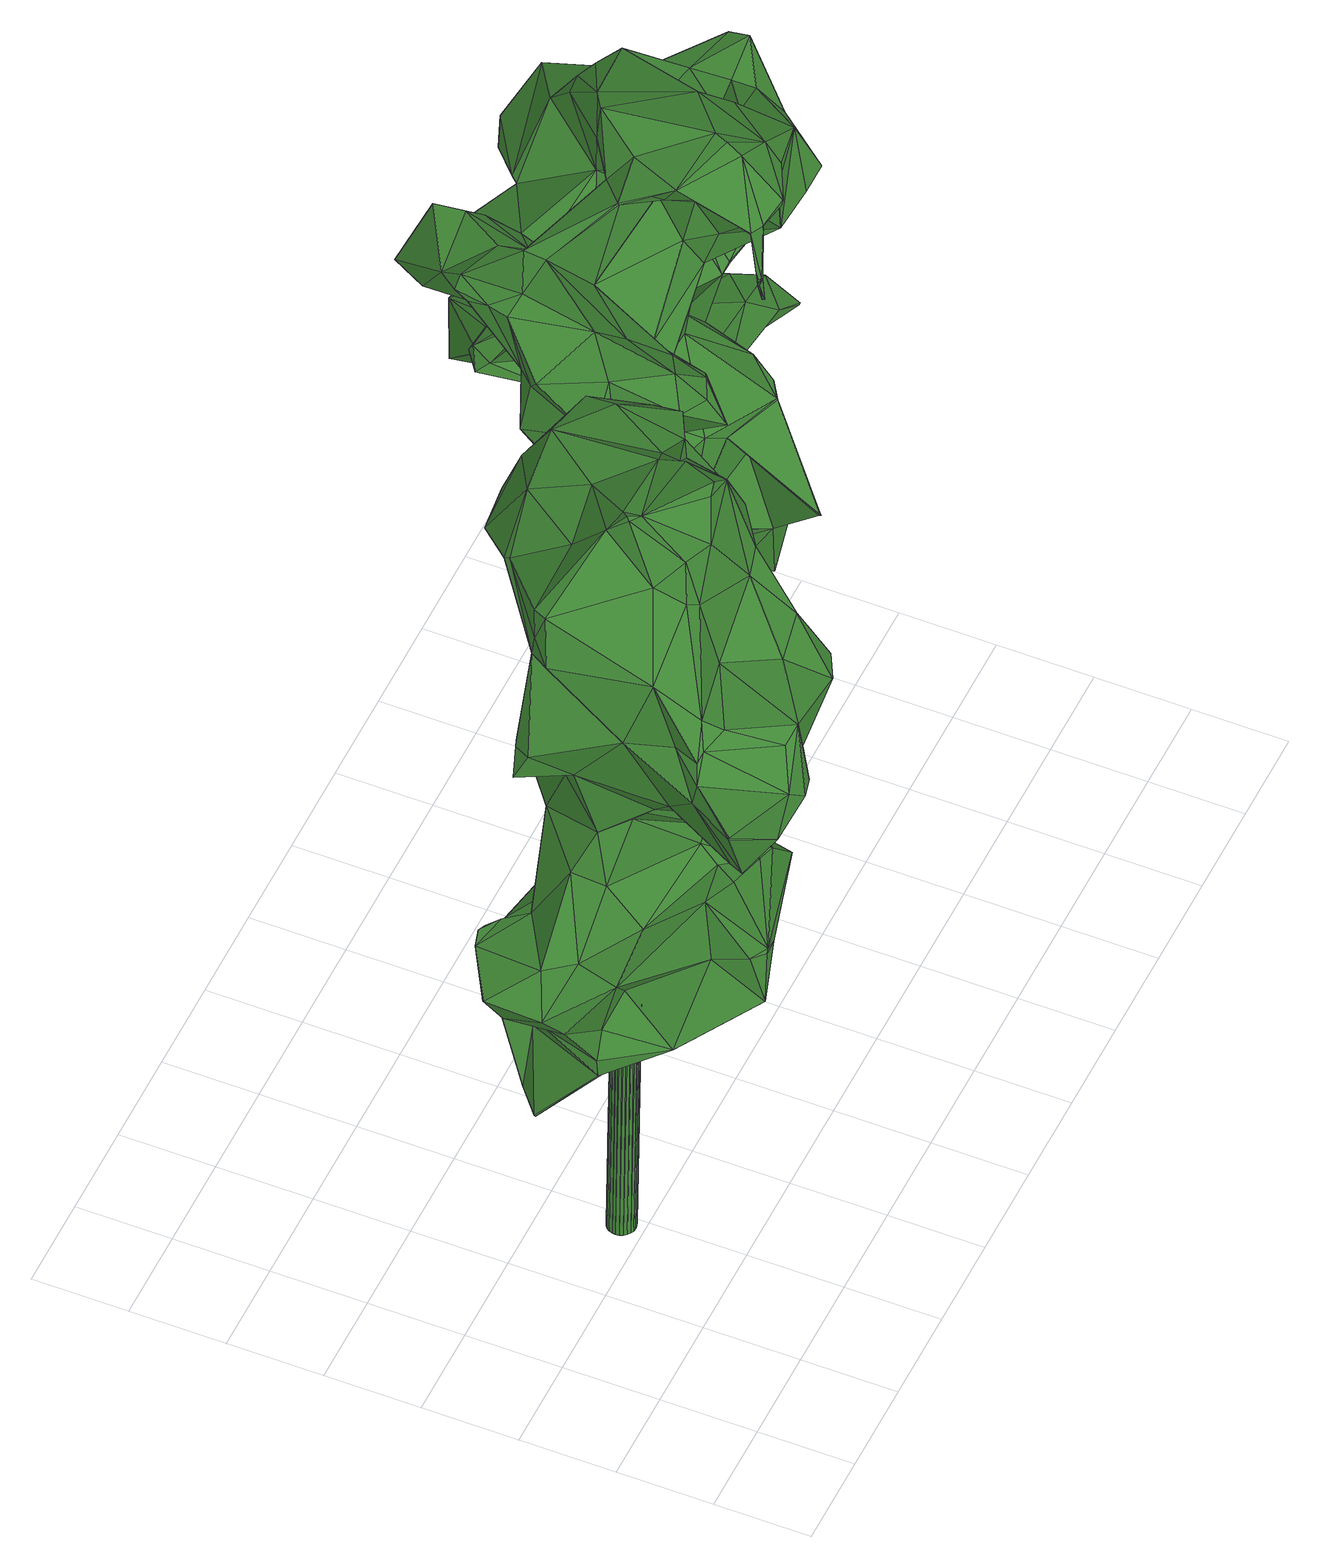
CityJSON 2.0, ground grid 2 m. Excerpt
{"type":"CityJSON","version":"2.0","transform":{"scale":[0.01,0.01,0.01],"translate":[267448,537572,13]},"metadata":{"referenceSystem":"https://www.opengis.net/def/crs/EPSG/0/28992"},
"CityObjects":{
"tree1":{"type":"SolitaryVegetationObject","attributes":{"gtid":94,"crown_width_m":7.4,"crown_median_z":27.51,"crown_r50_m":0.371,"crown_porosity":0.89,"trunk_H_m":14.36,"trunk_DBH_m":0.583,"trunk_radius_m":0.292,"trunk_base_height_m":13.15,"original_gtid":"94"},"geometry":[{"type":"Solid","lod":"3","boundaries":[[[[0,1,2]],[[3,4,5]],[[6,7,2]],[[8,9,10]],[[11,12,1]],[[12,11,13]],[[12,13,14]],[[15,16,17]],[[18,19,20]],[[21,6,2]],[[22,0,2]],[[22,2,7]],[[23,24,25]],[[11,1,0]],[[26,27,28]],[[29,30,31]],[[32,33,34]],[[35,36,37]],[[13,38,39]],[[40,41,42]],[[43,18,20]],[[14,44,1]],[[1,44,45]],[[46,47,48]],[[49,46,48]],[[50,51,52]],[[53,39,54]],[[55,56,57]],[[58,3,5]],[[59,60,61]],[[62,63,64]],[[65,63,62]],[[8,41,40]],[[32,66,67]],[[68,69,70]],[[70,6,21]],[[71,72,9]],[[1,12,14]],[[73,51,50]],[[43,74,18]],[[75,76,77]],[[19,78,20]],[[57,56,79]],[[80,57,79]],[[81,82,31]],[[29,31,82]],[[83,84,85]],[[70,21,68]],[[23,86,24]],[[35,87,31]],[[88,89,90]],[[91,92,93]],[[94,92,91]],[[56,55,95]],[[66,95,55]],[[96,97,98]],[[53,93,99]],[[93,92,100]],[[67,101,32]],[[98,32,101]],[[34,33,102]],[[103,24,86]],[[104,77,76]],[[25,105,106]],[[103,86,107]],[[28,108,109]],[[26,28,109]],[[62,48,110]],[[69,111,112]],[[10,113,8]],[[108,114,109]],[[115,107,84]],[[23,25,86]],[[56,116,117]],[[56,117,118]],[[119,75,120]],[[104,121,77]],[[53,99,39]],[[101,96,98]],[[119,122,76]],[[106,102,123]],[[124,125,126]],[[126,10,9]],[[102,106,105]],[[102,105,34]],[[68,127,69]],[[68,90,127]],[[110,48,128]],[[75,77,121]],[[32,129,66]],[[95,66,129]],[[76,75,119]],[[130,131,43]],[[18,74,19]],[[132,80,65]],[[45,44,21]],[[21,44,88]],[[110,30,133]],[[134,135,136]],[[104,134,136]],[[137,128,138]],[[139,140,141]],[[139,19,140]],[[43,142,143]],[[43,143,74]],[[144,145,146]],[[131,147,43]],[[148,59,61]],[[149,27,26]],[[142,147,150]],[[142,43,147]],[[28,69,108]],[[94,151,109]],[[152,153,127]],[[87,37,154]],[[155,16,156]],[[49,157,46]],[[158,5,159]],[[160,76,161]],[[75,162,120]],[[151,58,109]],[[163,164,15]],[[149,26,165]],[[69,127,108]],[[67,166,101]],[[79,157,64]],[[79,64,80]],[[27,111,28]],[[3,151,94]],[[109,165,26]],[[152,167,168]],[[155,169,16]],[[105,25,116]],[[105,116,95]],[[170,124,72]],[[124,171,72]],[[150,148,61]],[[142,150,61]],[[109,58,158]],[[157,79,118]],[[118,79,56]],[[101,166,96]],[[3,58,151]],[[50,52,38]],[[17,172,163]],[[157,49,64]],[[49,62,64]],[[46,115,47]],[[49,48,62]],[[16,169,17]],[[153,100,114]],[[80,64,63]],[[15,17,163]],[[146,126,173]],[[146,113,126]],[[91,93,53]],[[126,113,10]],[[38,164,163]],[[135,29,136]],[[104,160,134]],[[104,174,121]],[[117,24,103]],[[174,75,121]],[[136,174,104]],[[128,48,47]],[[46,157,103]],[[8,113,169]],[[8,169,155]],[[172,154,37]],[[29,175,136]],[[174,136,175]],[[159,145,144]],[[127,176,152]],[[165,158,148]],[[109,158,165]],[[140,19,177]],[[28,111,69]],[[108,127,153]],[[51,15,164]],[[149,148,150]],[[165,148,149]],[[7,141,22]],[[140,22,141]],[[20,78,178]],[[156,177,42]],[[51,177,156]],[[29,82,175]],[[179,54,138]],[[179,138,47]],[[94,114,92]],[[143,60,42]],[[51,164,52]],[[91,180,4]],[[94,4,3]],[[91,4,94]],[[181,182,183]],[[181,183,123]],[[117,103,118]],[[125,144,173]],[[125,173,126]],[[173,144,146]],[[126,171,124]],[[9,171,126]],[[61,60,142]],[[40,59,184]],[[140,177,51]],[[109,114,94]],[[102,33,122]],[[156,16,15]],[[156,15,51]],[[162,175,180]],[[180,185,162]],[[186,62,187]],[[74,143,19]],[[42,177,19]],[[42,19,143]],[[35,188,189]],[[178,43,20]],[[178,130,43]],[[185,190,183]],[[99,93,100]],[[54,39,38]],[[9,72,171]],[[122,33,161]],[[122,161,76]],[[70,178,191]],[[168,167,99]],[[90,176,127]],[[145,87,192]],[[158,58,5]],[[81,31,87]],[[123,102,181]],[[184,8,40]],[[186,133,135]],[[152,168,153]],[[180,190,185]],[[29,135,30]],[[17,154,172]],[[60,40,42]],[[175,82,180]],[[106,123,85]],[[34,129,32]],[[159,170,158]],[[128,30,110]],[[31,137,188]],[[76,160,104]],[[98,97,32]],[[115,46,103]],[[153,168,100]],[[119,120,193]],[[144,170,159]],[[142,60,143]],[[135,134,186]],[[40,60,59]],[[8,194,9]],[[184,59,71]],[[128,47,138]],[[71,194,184]],[[9,194,71]],[[36,163,172]],[[25,24,116]],[[117,116,24]],[[194,8,184]],[[154,192,87]],[[83,123,183]],[[144,125,170]],[[124,170,125]],[[187,133,186]],[[110,187,62]],[[182,120,162]],[[132,57,80]],[[65,80,63]],[[85,86,25]],[[140,51,73]],[[140,73,22]],[[178,78,191]],[[35,37,87]],[[139,78,19]],[[17,169,192]],[[17,192,154]],[[53,54,195]],[[195,179,84]],[[54,179,195]],[[53,195,83]],[[195,84,83]],[[83,85,123]],[[5,81,159]],[[47,115,179]],[[84,179,115]],[[132,196,57]],[[134,196,132]],[[197,160,198]],[[197,198,57]],[[90,152,176]],[[57,198,96]],[[115,103,107]],[[30,135,133]],[[110,133,187]],[[186,65,62]],[[65,186,132]],[[132,186,134]],[[193,120,182]],[[36,38,163]],[[71,199,72]],[[172,37,36]],[[148,199,59]],[[72,199,200]],[[148,200,199]],[[145,192,169]],[[59,199,71]],[[92,114,100]],[[25,106,85]],[[108,153,114]],[[174,162,75]],[[175,162,174]],[[201,166,67]],[[95,116,56]],[[168,99,100]],[[68,21,88]],[[68,88,90]],[[39,167,13]],[[13,167,14]],[[99,167,39]],[[182,122,193]],[[122,119,193]],[[122,181,102]],[[182,181,122]],[[178,70,112]],[[178,112,130]],[[185,183,182]],[[182,162,185]],[[69,112,70]],[[53,180,91]],[[4,82,5]],[[81,87,145]],[[159,81,145]],[[5,82,81]],[[53,190,180]],[[83,190,53]],[[183,190,83]],[[118,103,157]],[[85,107,86]],[[85,84,107]],[[70,191,6]],[[38,202,50]],[[13,202,38]],[[45,21,2]],[[90,89,152]],[[167,152,89]],[[42,41,156]],[[155,156,41]],[[155,41,8]],[[2,1,45]],[[54,38,189]],[[167,89,14]],[[38,36,189]],[[111,203,112]],[[35,189,36]],[[88,44,89]],[[14,89,44]],[[141,78,139]],[[201,67,66]],[[191,78,141]],[[130,112,203]],[[147,203,150]],[[145,169,113]],[[150,203,149]],[[27,149,203]],[[27,203,111]],[[145,113,146]],[[130,203,131]],[[147,131,203]],[[55,166,201]],[[57,166,55]],[[50,202,73]],[[158,200,148]],[[105,95,129]],[[105,129,34]],[[161,198,160]],[[161,96,198]],[[161,97,96]],[[33,97,161]],[[96,166,57]],[[55,201,66]],[[170,200,158]],[[128,31,30]],[[31,128,137]],[[13,204,202]],[[11,204,13]],[[138,54,188]],[[137,138,188]],[[72,200,170]],[[180,82,4]],[[202,204,73]],[[11,0,204]],[[22,204,0]],[[73,204,22]],[[38,52,164]],[[32,97,33]],[[6,141,7]],[[191,141,6]],[[54,189,188]],[[31,188,35]],[[57,196,197]],[[134,160,197]],[[134,197,196]],[[205,206,207]],[[205,207,208]],[[208,207,209]],[[208,209,210]],[[207,206,211]],[[207,211,209]],[[209,211,212]],[[209,212,210]],[[211,206,213]],[[211,213,212]],[[212,213,214]],[[212,214,210]],[[213,206,215]],[[213,215,214]],[[214,215,216]],[[214,216,210]],[[215,206,217]],[[215,217,216]],[[216,217,218]],[[216,218,210]],[[217,206,219]],[[217,219,218]],[[218,219,220]],[[218,220,210]],[[219,206,221]],[[219,221,220]],[[220,221,222]],[[220,222,210]],[[221,206,223]],[[221,223,222]],[[222,223,224]],[[222,224,210]],[[223,206,225]],[[223,225,224]],[[224,225,226]],[[224,226,210]],[[225,206,227]],[[225,227,226]],[[226,227,228]],[[226,228,210]],[[227,206,229]],[[227,229,228]],[[228,229,230]],[[228,230,210]],[[229,206,231]],[[229,231,230]],[[230,231,232]],[[230,232,210]],[[231,206,233]],[[231,233,232]],[[232,233,234]],[[232,234,210]],[[233,206,235]],[[233,235,234]],[[234,235,236]],[[234,236,210]],[[235,206,237]],[[235,237,236]],[[236,237,238]],[[236,238,210]],[[237,206,239]],[[237,239,238]],[[238,239,240]],[[238,240,210]],[[239,206,241]],[[239,241,240]],[[240,241,242]],[[240,242,210]],[[241,206,243]],[[241,243,242]],[[242,243,244]],[[242,244,210]],[[243,206,245]],[[243,245,244]],[[244,245,246]],[[244,246,210]],[[245,206,247]],[[245,247,246]],[[246,247,248]],[[246,248,210]],[[247,206,249]],[[247,249,248]],[[248,249,250]],[[248,250,210]],[[249,206,251]],[[249,251,250]],[[250,251,252]],[[250,252,210]],[[251,206,253]],[[251,253,252]],[[252,253,254]],[[252,254,210]],[[253,206,205]],[[253,205,254]],[[254,205,208]],[[254,208,210]]]]}]},
"tree2":{"type":"SolitaryVegetationObject","attributes":{"gtid":96,"crown_width_m":8.97,"crown_median_z":27.13,"crown_r50_m":0.373,"crown_porosity":0.903,"trunk_H_m":14.01,"trunk_DBH_m":0.709,"trunk_radius_m":0.355,"trunk_base_height_m":13.12,"original_gtid":"96"},"geometry":[{"type":"Solid","lod":"3","boundaries":[[[[255,256,257]],[[258,259,260]],[[261,262,263]],[[264,265,266]],[[267,268,269]],[[270,271,272]],[[273,274,275]],[[276,277,278]],[[279,280,281]],[[282,283,284]],[[285,282,281]],[[276,278,286]],[[287,288,289]],[[290,291,292]],[[293,284,283]],[[294,295,296]],[[297,295,294]],[[298,299,300]],[[282,301,302]],[[303,304,305]],[[306,304,303]],[[307,301,308]],[[309,310,287]],[[311,290,312]],[[283,276,293]],[[313,314,315]],[[313,316,314]],[[314,317,318]],[[319,320,321]],[[322,323,324]],[[297,325,295]],[[305,326,327]],[[270,262,328]],[[281,282,279]],[[283,277,276]],[[329,330,331]],[[332,298,333]],[[334,335,336]],[[337,338,339]],[[318,340,305]],[[341,342,343]],[[287,344,288]],[[284,279,282]],[[345,346,300]],[[347,348,349]],[[291,290,311]],[[342,341,350]],[[351,352,353]],[[353,352,354]],[[300,355,356]],[[357,358,359]],[[357,359,360]],[[361,276,286]],[[362,363,364]],[[365,359,358]],[[366,367,368]],[[369,303,305]],[[279,284,280]],[[370,371,372]],[[318,373,314]],[[267,266,265]],[[374,375,376]],[[377,378,379]],[[277,380,278]],[[381,382,311]],[[316,383,317]],[[292,312,290]],[[384,385,386]],[[387,275,388]],[[387,388,339]],[[389,375,384]],[[376,375,389]],[[289,390,391]],[[380,391,390]],[[392,261,263]],[[384,386,393]],[[384,393,389]],[[394,395,396]],[[397,398,399]],[[268,400,269]],[[370,372,401]],[[402,403,404]],[[405,406,407]],[[408,334,409]],[[410,355,411]],[[355,412,411]],[[267,269,266]],[[274,273,413]],[[278,380,286]],[[391,309,287]],[[414,415,416]],[[312,381,311]],[[305,304,318]],[[372,402,417]],[[418,372,417]],[[311,382,291]],[[271,328,409]],[[345,300,299]],[[269,358,266]],[[264,266,358]],[[419,405,407]],[[292,420,312]],[[314,373,315]],[[287,310,344]],[[421,422,423]],[[286,380,361]],[[381,312,421]],[[423,381,421]],[[392,263,270]],[[392,270,272]],[[424,425,426]],[[349,260,427]],[[258,260,349]],[[313,367,366]],[[344,428,390]],[[429,390,428]],[[334,430,409]],[[392,430,334]],[[431,432,433]],[[434,435,436]],[[315,367,313]],[[336,261,392]],[[437,309,391]],[[332,345,299]],[[265,438,267]],[[439,418,440]],[[272,430,392]],[[273,275,441]],[[442,443,444]],[[337,445,446]],[[265,447,332]],[[385,441,386]],[[448,441,385]],[[449,450,451]],[[352,351,255]],[[273,441,448]],[[452,324,323]],[[448,453,273]],[[351,307,308]],[[333,438,265]],[[265,332,333]],[[275,274,388]],[[337,339,454]],[[332,299,298]],[[455,324,452]],[[258,456,259]],[[269,400,358]],[[358,400,365]],[[398,457,399]],[[458,257,459]],[[318,304,294]],[[460,461,462]],[[316,317,314]],[[302,463,464]],[[465,466,308]],[[307,353,301]],[[351,353,307]],[[383,352,467]],[[468,373,469]],[[310,470,344]],[[471,442,472]],[[473,474,374]],[[419,475,476]],[[475,477,476]],[[440,413,453]],[[427,478,379]],[[319,479,480]],[[391,287,289]],[[481,294,296]],[[479,482,483]],[[261,484,262]],[[467,485,366]],[[470,486,428]],[[437,487,309]],[[309,487,485]],[[334,336,392]],[[271,409,430]],[[272,271,430]],[[402,377,403]],[[263,262,270]],[[360,488,451]],[[489,446,490]],[[405,280,491]],[[492,257,256]],[[492,256,351]],[[468,493,373]],[[315,373,493]],[[417,494,418]],[[481,296,451]],[[495,291,382]],[[496,482,497]],[[440,426,439]],[[396,498,323]],[[323,394,396]],[[294,304,297]],[[499,342,484]],[[268,365,400]],[[468,500,501]],[[493,367,315]],[[501,493,468]],[[469,500,468]],[[493,501,368]],[[374,474,375]],[[352,383,502]],[[323,503,394]],[[502,462,504]],[[496,483,482]],[[438,333,356]],[[340,326,305]],[[505,504,462]],[[355,506,356]],[[355,507,506]],[[508,291,509]],[[471,510,442]],[[511,343,512]],[[341,343,511]],[[513,424,473]],[[514,334,397]],[[390,288,344]],[[432,477,515]],[[364,454,494]],[[516,401,442]],[[513,517,518]],[[360,451,296]],[[450,458,459]],[[519,458,450]],[[318,469,373]],[[520,521,444]],[[422,472,522]],[[378,377,402]],[[268,511,365]],[[497,523,496]],[[497,524,523]],[[321,495,525]],[[467,366,526]],[[498,376,452]],[[527,528,491]],[[527,280,528]],[[280,455,528]],[[445,364,363]],[[302,301,463]],[[448,426,440]],[[460,462,502]],[[261,336,484]],[[517,513,529]],[[530,262,350]],[[262,342,350]],[[334,531,335]],[[380,461,391]],[[461,437,391]],[[277,464,532]],[[482,362,497]],[[362,533,497]],[[361,534,276]],[[502,504,354]],[[282,302,283]],[[505,354,504]],[[291,370,292]],[[493,368,367]],[[471,422,312]],[[419,280,405]],[[280,419,281]],[[489,535,446]],[[536,535,489]],[[385,537,448]],[[308,538,465]],[[422,522,449]],[[516,420,370]],[[516,370,401]],[[539,309,485]],[[532,540,541]],[[276,534,293]],[[324,455,542]],[[324,542,293]],[[502,383,460]],[[489,543,536]],[[528,543,489]],[[474,473,537]],[[413,418,494]],[[413,440,418]],[[515,477,433]],[[412,483,411]],[[448,440,453]],[[387,544,545]],[[354,352,502]],[[433,475,431]],[[471,472,422]],[[305,327,369]],[[427,260,478]],[[317,415,414]],[[546,380,429]],[[380,390,429]],[[469,318,294]],[[439,426,425]],[[300,346,355]],[[466,492,308]],[[308,492,351]],[[378,402,547]],[[548,326,416]],[[345,447,346]],[[505,532,541]],[[285,549,550]],[[325,346,447]],[[413,494,274]],[[453,413,273]],[[339,544,387]],[[456,551,484]],[[372,347,552]],[[259,478,260]],[[451,450,526]],[[310,309,539]],[[553,554,477]],[[427,547,349]],[[379,547,427]],[[433,432,515]],[[442,444,472]],[[325,447,264]],[[426,448,537]],[[555,505,541]],[[555,541,463]],[[461,487,437]],[[461,460,487]],[[337,446,535]],[[522,458,519]],[[449,522,519]],[[429,444,521]],[[380,277,461]],[[285,550,282]],[[288,390,289]],[[509,291,320]],[[500,469,294]],[[395,436,529]],[[442,401,443]],[[516,442,510]],[[553,475,419]],[[431,475,553]],[[434,429,521]],[[434,436,429]],[[395,394,436]],[[524,533,531]],[[548,327,326]],[[325,306,346]],[[291,495,320]],[[310,539,470]],[[329,347,330]],[[378,547,379]],[[264,447,265]],[[281,419,476]],[[333,298,356]],[[300,356,298]],[[372,552,547]],[[484,336,478]],[[423,488,382]],[[360,382,488]],[[492,445,556]],[[425,424,520]],[[356,506,557]],[[406,465,407]],[[535,536,545]],[[293,534,324]],[[432,431,553]],[[553,477,432]],[[282,550,301]],[[416,326,414]],[[536,393,545]],[[529,513,558]],[[529,558,395]],[[454,445,337]],[[559,522,472]],[[560,458,486]],[[399,457,397]],[[332,447,345]],[[433,477,475]],[[531,514,524]],[[559,561,486]],[[473,558,513]],[[374,558,473]],[[514,531,334]],[[470,485,467]],[[463,301,555]],[[353,555,301]],[[342,412,343]],[[356,557,438]],[[484,342,262]],[[494,388,274]],[[388,494,454]],[[388,454,339]],[[438,557,267]],[[458,560,467]],[[458,467,255]],[[454,364,445]],[[321,303,319]],[[336,335,478]],[[346,306,355]],[[456,478,259]],[[484,478,456]],[[491,280,527]],[[529,435,517]],[[436,435,529]],[[407,554,419]],[[492,466,490]],[[406,490,466]],[[511,562,341]],[[268,562,511]],[[264,295,325]],[[549,301,550]],[[406,466,465]],[[509,320,319]],[[348,551,456]],[[510,312,420]],[[510,420,516]],[[414,340,317]],[[425,563,439]],[[489,322,528]],[[446,445,492]],[[405,491,406]],[[532,464,540]],[[554,476,477]],[[491,564,406]],[[559,486,522]],[[461,532,462]],[[461,277,532]],[[462,532,505]],[[565,416,415]],[[257,458,255]],[[512,525,360]],[[512,360,511]],[[329,331,551]],[[470,428,344]],[[499,484,551]],[[402,404,417]],[[362,417,533]],[[364,417,362]],[[361,380,546]],[[499,551,319]],[[449,488,422]],[[301,549,308]],[[364,494,417]],[[547,552,349]],[[349,552,347]],[[372,418,563]],[[439,563,418]],[[566,567,489]],[[568,489,567]],[[404,531,533]],[[404,377,335]],[[546,429,503]],[[560,486,470]],[[463,540,464]],[[455,543,528]],[[258,348,456]],[[545,338,535]],[[408,398,334]],[[397,334,398]],[[421,312,422]],[[372,330,347]],[[404,335,531]],[[320,495,321]],[[369,548,459]],[[369,459,482]],[[455,280,542]],[[369,327,548]],[[450,459,548]],[[370,420,292]],[[312,510,471]],[[255,467,352]],[[557,506,562]],[[506,530,350]],[[271,270,328]],[[313,383,316]],[[313,366,383]],[[569,562,506]],[[569,506,350]],[[465,554,407]],[[419,554,553]],[[348,329,551]],[[565,383,526]],[[444,570,561]],[[408,483,496]],[[524,397,457]],[[306,343,412]],[[319,303,369]],[[423,382,381]],[[445,363,556]],[[492,556,363]],[[549,571,538]],[[571,465,538]],[[340,414,326]],[[317,340,318]],[[572,322,534]],[[519,450,449]],[[319,551,331]],[[329,348,347]],[[349,348,258]],[[379,478,377]],[[377,478,335]],[[534,361,546]],[[434,518,517]],[[434,517,435]],[[434,521,518]],[[518,520,424]],[[518,521,520]],[[424,513,518]],[[331,508,509]],[[573,508,331]],[[509,319,331]],[[323,489,503]],[[394,503,436]],[[429,436,503]],[[458,522,486]],[[323,322,489]],[[360,495,382]],[[360,359,511]],[[546,572,534]],[[281,476,285]],[[283,464,277]],[[302,464,283]],[[497,533,524]],[[376,558,374]],[[360,525,495]],[[357,360,295]],[[357,295,264]],[[557,562,268]],[[557,268,267]],[[396,395,558]],[[396,558,498]],[[376,498,558]],[[341,562,569]],[[341,569,350]],[[480,483,412]],[[411,507,410]],[[411,409,507]],[[319,342,499]],[[353,354,555]],[[411,483,408]],[[507,355,410]],[[306,412,355]],[[412,319,480]],[[319,412,342]],[[337,535,338]],[[544,338,545]],[[339,338,544]],[[317,383,415]],[[415,383,565]],[[539,485,470]],[[411,408,409]],[[372,547,402]],[[368,501,481]],[[481,501,500]],[[377,404,403]],[[561,574,486]],[[570,486,574]],[[570,574,561]],[[417,404,533]],[[351,256,255]],[[481,500,294]],[[368,481,366]],[[526,366,481]],[[451,526,481]],[[492,490,446]],[[308,549,538]],[[459,363,362]],[[482,459,362]],[[459,257,363]],[[322,324,534]],[[306,512,343]],[[306,303,512]],[[389,452,376]],[[543,455,452]],[[543,452,389]],[[545,393,575]],[[441,575,386]],[[424,426,473]],[[426,576,473]],[[441,275,575]],[[393,386,575]],[[393,543,389]],[[536,543,393]],[[511,359,365]],[[452,323,498]],[[296,295,360]],[[505,555,354]],[[297,306,325]],[[508,371,370]],[[383,467,526]],[[470,467,560]],[[571,476,465]],[[554,465,476]],[[491,528,322]],[[264,358,357]],[[491,322,564]],[[322,572,564]],[[285,476,571]],[[507,328,530]],[[369,479,319]],[[428,486,429]],[[429,486,570]],[[372,563,443]],[[372,443,401]],[[425,443,563]],[[444,443,425]],[[520,444,425]],[[293,542,284]],[[280,284,542]],[[321,525,303]],[[512,303,525]],[[573,331,330]],[[423,422,488]],[[565,548,416]],[[450,548,526]],[[565,526,548]],[[291,508,370]],[[572,566,564]],[[564,566,406]],[[406,566,490]],[[489,490,566]],[[546,566,572]],[[546,568,567]],[[546,567,566]],[[429,570,444]],[[489,568,503]],[[524,457,523]],[[523,457,398]],[[514,397,524]],[[523,398,408]],[[523,408,496]],[[503,568,546]],[[492,363,257]],[[576,537,473]],[[426,537,576]],[[549,285,571]],[[474,537,375]],[[384,537,385]],[[375,537,384]],[[545,575,387]],[[387,575,275]],[[507,530,506]],[[479,369,482]],[[463,541,540]],[[480,479,483]],[[451,488,449]],[[444,561,472]],[[559,472,561]],[[330,577,573]],[[573,577,508]],[[508,577,372]],[[330,372,577]],[[485,487,366]],[[366,487,383]],[[460,383,487]],[[409,328,507]],[[530,328,262]],[[297,304,306]],[[372,371,508]],[[578,579,580]],[[578,580,581]],[[581,580,582]],[[581,582,583]],[[580,579,584]],[[580,584,582]],[[582,584,585]],[[582,585,583]],[[584,579,586]],[[584,586,585]],[[585,586,587]],[[585,587,583]],[[586,579,588]],[[586,588,587]],[[587,588,589]],[[587,589,583]],[[588,579,590]],[[588,590,589]],[[589,590,591]],[[589,591,583]],[[590,579,592]],[[590,592,591]],[[591,592,593]],[[591,593,583]],[[592,579,594]],[[592,594,593]],[[593,594,595]],[[593,595,583]],[[594,579,596]],[[594,596,595]],[[595,596,597]],[[595,597,583]],[[596,579,598]],[[596,598,597]],[[597,598,599]],[[597,599,583]],[[598,579,600]],[[598,600,599]],[[599,600,601]],[[599,601,583]],[[600,579,602]],[[600,602,601]],[[601,602,603]],[[601,603,583]],[[602,579,604]],[[602,604,603]],[[603,604,605]],[[603,605,583]],[[604,579,606]],[[604,606,605]],[[605,606,607]],[[605,607,583]],[[606,579,608]],[[606,608,607]],[[607,608,609]],[[607,609,583]],[[608,579,610]],[[608,610,609]],[[609,610,611]],[[609,611,583]],[[610,579,612]],[[610,612,611]],[[611,612,613]],[[611,613,583]],[[612,579,614]],[[612,614,613]],[[613,614,615]],[[613,615,583]],[[614,579,616]],[[614,616,615]],[[615,616,617]],[[615,617,583]],[[616,579,618]],[[616,618,617]],[[617,618,619]],[[617,619,583]],[[618,579,620]],[[618,620,619]],[[619,620,621]],[[619,621,583]],[[620,579,622]],[[620,622,621]],[[621,622,623]],[[621,623,583]],[[622,579,624]],[[622,624,623]],[[623,624,625]],[[623,625,583]],[[624,579,626]],[[624,626,625]],[[625,626,627]],[[625,627,583]],[[626,579,578]],[[626,578,627]],[[627,578,581]],[[627,581,583]]]]}]}
},
"vertices":[
[767,513,1670],[761,550,1651],[759,551,1864],[103,546,1489],[217,490,1408],[171,452,1470],[705,604,1898],[755,489,1878],[292,46,1671],[193,20,1587],[235,6,1547],[744,544,1577],[741,579,1611],[662,576,1576],[690,679,1621],[527,189,1601],[539,89,1600],[397,177,1515],[509,315,2007],[567,315,1956],[558,395,1979],[711,667,1886],[756,479,1687],[470,341,815],[480,337,809],[508,547,744],[151,523,1841],[163,530,1903],[314,647,1843],[210,402,1142],[385,287,1137],[266,373,1287],[256,595,452],[274,653,634],[320,670,624],[298,360,1376],[385,297,1518],[357,270,1474],[516,460,1512],[565,675,1428],[352,234,1697],[431,139,1672],[499,237,1792],[362,398,2024],[677,671,1650],[601,637,1762],[577,242,982],[491,331,1118],[470,177,1088],[554,175,992],[588,473,1637],[591,283,1674],[556,314,1661],[432,592,1294],[483,506,1317],[305,426,595],[440,287,667],[281,297,662],[108,517,1552],[184,195,1724],[330,265,1868],[301,278,1891],[408,159,879],[403,159,870],[458,170,843],[385,187,860],[306,487,509],[222,541,443],[550,728,1855],[434,665,1907],[553,667,1952],[150,176,1678],[94,165,1644],[705,487,1660],[479,307,2001],[116,630,968],[93,562,819],[23,573,934],[585,418,1944],[409,182,733],[390,157,750],[260,326,1340],[226,427,1265],[474,515,1028],[578,508,1017],[487,548,958],[508,499,941],[287,310,1353],[601,673,1748],[645,686,1645],[515,753,1787],[295,614,1387],[306,556,1494],[433,651,1451],[178,573,1505],[395,478,562],[217,422,597],[288,588,593],[200,546,448],[563,680,1429],[436,645,1463],[201,544,445],[390,657,767],[538,322,871],[63,470,878],[442,598,637],[480,618,756],[557,484,953],[318,660,1834],[212,557,1722],[433,186,1092],[335,529,1913],[452,540,1957],[289,22,1531],[341,542,1642],[566,442,975],[451,469,691],[504,303,787],[526,277,786],[149,638,976],[183,606,987],[7,564,953],[264,582,841],[435,581,960],[12,64,1621],[107,78,1427],[161,29,1490],[413,742,1784],[429,295,1143],[333,590,543],[350,430,2033],[332,414,2045],[373,260,837],[385,252,1093],[182,369,903],[214,329,1050],[133,425,993],[374,462,1171],[477,362,1129],[636,428,1896],[648,313,1807],[684,453,1889],[328,292,1976],[400,272,1963],[122,109,1424],[211,175,1443],[155,98,1420],[327,408,2039],[172,290,1786],[147,500,1907],[284,340,1928],[138,556,1535],[493,704,1719],[456,580,1665],[313,247,1427],[468,53,1618],[536,157,1686],[512,208,833],[149,342,1631],[179,260,1460],[113,445,808],[180,521,729],[202,553,1008],[453,225,1560],[535,284,1652],[121,486,1802],[231,418,590],[618,662,1604],[578,613,1591],[361,67,1532],[87,172,1601],[15,64,1624],[396,220,1508],[131,84,1418],[86,482,995],[196,469,1165],[490,740,1766],[560,252,1804],[550,447,1970],[491,393,1103],[286,560,1219],[344,595,898],[197,605,976],[406,553,1004],[203,158,1695],[263,510,1051],[374,273,991],[401,227,1039],[443,502,1309],[371,495,1434],[333,531,1217],[624,473,1902],[299,214,1434],[164,631,977],[251,53,1650],[474,421,1097],[324,416,731],[257,433,680],[211,423,644],[128,180,1666],[158,238,1656],[280,448,560],[684,551,1601],[323,453,1999],[741,541,1578],[404,445,15],[375,445,15],[403,453,15],[404,424,1451],[403,432,1451],[375,424,1451],[400,460,15],[400,439,1451],[395,466,15],[395,445,1451],[389,470,15],[389,449,1451],[382,473,15],[382,452,1451],[374,474,15],[374,453,1451],[367,473,15],[367,452,1451],[360,470,15],[360,449,1451],[354,465,15],[354,444,1451],[349,459,15],[349,438,1451],[347,452,15],[346,431,1451],[346,445,15],[346,423,1451],[347,437,15],[347,416,1450],[350,430,15],[350,409,1450],[355,424,15],[354,403,1450],[361,420,15],[361,398,1450],[368,417,14],[368,396,1450],[375,416,14],[375,395,1450],[383,417,14],[383,396,1450],[390,420,15],[390,399,1450],[396,425,15],[396,404,1450],[401,431,15],[400,410,1450],[403,438,15],[403,417,1450],
[1535,800,1615],[1415,743,1596],[1381,754,1528],[1117,953,1029],[1124,934,1021],[1103,920,1024],[1296,716,823],[1392,766,884],[1338,665,782],[1766,1081,989],[1821,953,895],[1692,1106,895],[1685,1062,855],[1609,1080,880],[1634,1141,884],[1373,650,770],[1420,603,753],[1394,588,745],[872,768,1434],[912,735,1413],[873,680,1587],[1338,924,1987],[1503,946,1933],[1453,978,1928],[1296,638,2016],[1168,686,1990],[1286,604,2004],[1377,597,1955],[1419,754,1983],[1310,668,2016],[1293,522,1911],[1421,1001,1915],[1562,1157,1607],[1453,1178,1603],[1501,1195,1635],[1302,1206,1184],[1290,1103,1185],[1274,1199,1185],[1286,893,2008],[1712,932,1226],[1714,1035,1005],[1649,1016,1227],[1650,955,1020],[1874,748,932],[1877,748,935],[1805,759,983],[1511,597,1861],[1467,699,1929],[1548,908,1220],[1624,940,1198],[1581,821,1277],[1603,826,1008],[1489,562,1720],[1373,563,1734],[1627,1052,1582],[1577,1102,1584],[1384,1215,1172],[1315,1218,1304],[1811,885,1438],[1829,901,1393],[1832,911,1413],[1796,854,1442],[1733,766,1342],[1726,905,1242],[1386,830,1185],[1389,974,1202],[1418,923,1195],[1198,840,1919],[1084,951,1791],[1197,842,1922],[1729,931,997],[1605,770,1312],[1558,785,1278],[1419,638,796],[1168,875,1074],[1138,856,1212],[1199,822,1148],[1891,816,911],[1888,816,909],[1334,561,936],[1199,675,1013],[1198,740,904],[1054,575,1644],[1035,565,1657],[987,501,1601],[1648,782,1317],[1539,902,953],[1412,850,967],[1540,901,957],[1439,1147,1570],[1882,821,974],[1785,818,999],[1087,921,1169],[1177,925,1032],[1067,939,1138],[1470,798,918],[1470,607,1703],[1640,740,1616],[1558,561,1722],[1667,686,1707],[1596,770,1011],[1740,809,932],[1664,1072,1003],[1624,1125,965],[1598,1075,1028],[1610,1040,1187],[1384,1001,1905],[1319,736,1417],[1318,724,1500],[1125,721,1483],[1561,1069,990],[1754,935,1428],[1786,968,1405],[1781,987,1385],[1500,774,1249],[1176,1095,1344],[1191,1027,1375],[1143,925,1355],[1847,935,1387],[891,1017,1844],[872,941,1854],[921,1018,1856],[1061,736,1185],[1038,792,1189],[984,816,1118],[1419,1056,1829],[1433,1215,1197],[1452,1159,1193],[1716,856,1453],[859,895,1855],[812,826,1741],[793,806,1773],[912,564,1677],[977,634,1522],[907,886,1875],[1359,1107,1649],[1565,1139,1744],[1308,645,789],[898,733,1847],[1140,1066,1779],[1089,1150,1825],[1103,1089,1818],[1280,443,1080],[1283,442,1082],[1281,439,1081],[1605,1120,934],[1094,1065,1388],[1060,775,1231],[1069,739,1200],[1087,729,1196],[1224,665,1916],[1319,714,1793],[1220,579,1882],[1421,598,1091],[1433,566,893],[1553,700,980],[1549,700,981],[1494,811,975],[913,739,1412],[1664,754,1327],[1657,767,1336],[1603,770,1316],[1150,785,1347],[1012,807,1470],[1204,549,1895],[1176,1098,1346],[1405,1188,1327],[1349,1106,1380],[1428,1165,1306],[1050,1003,1674],[1108,913,1598],[965,835,1658],[986,837,1110],[1424,1116,1574],[1351,1095,1642],[1394,585,747],[1084,481,1902],[1066,464,1889],[1086,478,1901],[1115,1126,1671],[1115,1148,1681],[1130,1136,1716],[1535,939,1690],[1819,952,893],[1053,818,1545],[954,814,1461],[854,717,1600],[1140,1090,1405],[1109,1041,1409],[1218,1006,1431],[1115,674,1566],[1125,714,1599],[1855,882,978],[835,858,1583],[1407,962,1271],[1486,844,1288],[1570,974,1274],[1028,936,1852],[883,807,1451],[1023,595,1538],[1131,790,1944],[1177,924,1028],[1280,441,1083],[1423,853,1499],[1366,763,1418],[1700,924,1664],[1587,941,1794],[1731,829,1802],[1511,708,1860],[1449,852,1878],[1297,559,1836],[1332,671,1711],[1629,949,1557],[1871,1024,1346],[1868,1008,1336],[1514,1004,1553],[1238,1089,1387],[1241,1023,1421],[954,1004,1751],[880,986,1838],[1113,486,1890],[1234,537,1891],[1113,484,1887],[1148,808,1044],[1432,732,1215],[1358,742,1144],[1718,965,1288],[1434,647,1282],[1424,633,1117],[1211,750,904],[1633,983,1566],[1436,974,1546],[1680,943,1645],[1451,1050,1256],[1124,835,1704],[1307,734,1689],[1196,722,1920],[1335,703,1612],[1833,967,1390],[1031,679,1443],[1439,1067,1216],[1413,595,1255],[1374,571,1254],[1033,991,1836],[1246,838,1043],[1852,1038,1330],[1849,1050,1336],[1683,837,1690],[1169,1004,1726],[1729,798,1802],[1728,785,1814],[1596,750,898],[1586,695,893],[1341,981,1262],[1354,993,1221],[1217,1099,1375],[1553,1058,995],[1600,977,1017],[1011,1136,1680],[1354,622,1104],[1068,460,1889],[1144,1101,1385],[1091,1159,1666],[1105,1116,1665],[1349,800,1409],[1119,980,1643],[1155,1041,1668],[1312,1016,1376],[1374,570,1250],[1281,632,1210],[1559,954,1216],[1626,877,1382],[1169,737,1949],[1130,786,1943],[1028,1201,1708],[1461,766,905],[1201,675,1016],[1610,855,1811],[1241,659,1237],[1291,904,1917],[1040,637,1683],[997,711,1737],[858,866,1724],[1327,546,1852],[1595,1052,1568],[1530,762,1813],[1620,775,1803],[1221,797,1980],[1044,897,1826],[991,545,1648],[958,595,1731],[1371,941,1728],[1036,835,1196],[1575,773,1305],[1346,557,1881],[1376,563,1911],[1232,869,1043],[1083,921,1170],[1108,493,1888],[1205,550,1891],[1637,731,1784],[1282,752,1544],[1620,940,919],[948,1070,1812],[1265,1010,1400],[1464,970,1548],[1233,956,1420],[1602,931,920],[1149,989,1400],[1324,725,1810],[1636,844,1370],[1341,801,1752],[1180,860,1613],[1176,979,1652],[1564,843,932],[1366,969,1640],[1295,527,1890],[1349,823,1795],[1361,858,1265],[1362,839,1505],[898,704,1720],[933,872,1741],[1196,874,1367],[1360,845,11],[1325,845,12],[1359,854,11],[1385,852,1412],[1384,862,1412],[1349,852,1413],[1356,863,11],[1380,870,1412],[1350,870,11],[1374,877,1413],[1343,876,11],[1367,883,1413],[1334,879,12],[1359,887,1413],[1325,880,12],[1349,888,1413],[1316,879,12],[1340,886,1413],[1307,876,12],[1332,883,1413],[1300,870,12],[1324,877,1413],[1294,863,12],[1319,870,1414],[1291,854,12],[1315,861,1414],[1290,845,13],[1314,852,1414],[1291,836,13],[1315,843,1414],[1294,827,13],[1319,834,1414],[1300,820,12],[1325,827,1414],[1307,814,12],[1332,821,1414],[1316,811,12],[1341,818,1413],[1325,810,12],[1350,817,1413],[1334,811,12],[1359,818,1413],[1343,814,12],[1367,822,1413],[1350,820,12],[1375,827,1413],[1356,827,11],[1380,835,1413],[1359,836,11],[1384,843,1413]
]}
